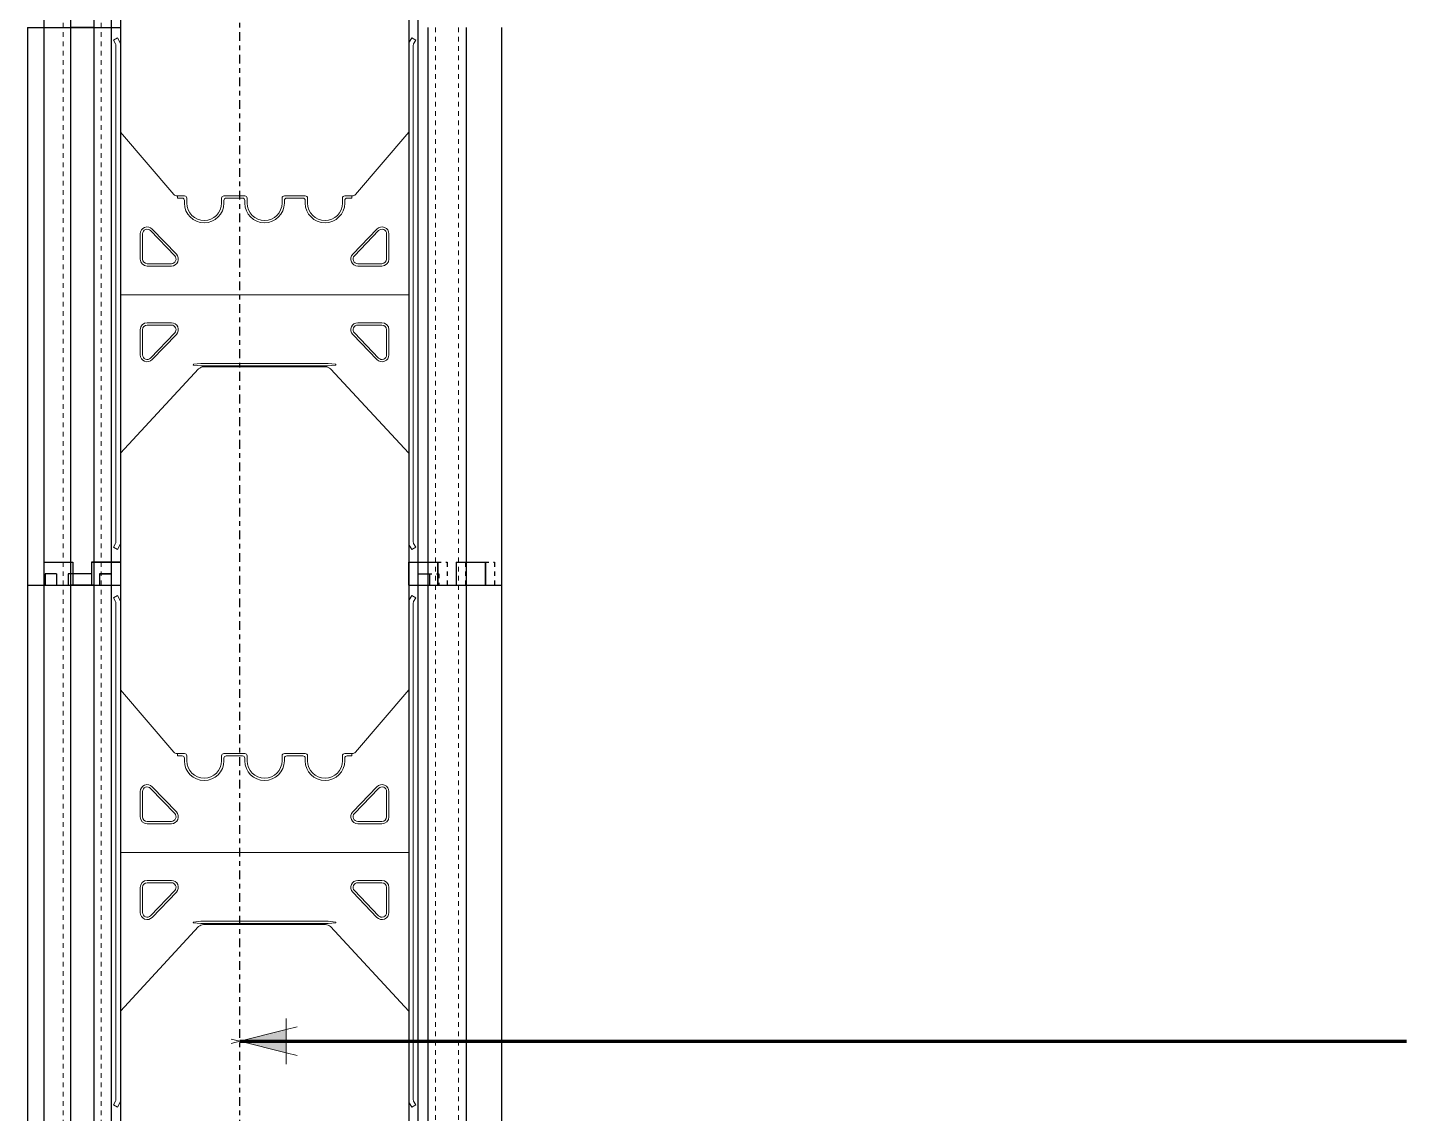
# Model space of a CAD drawing. Header units: inches. Extents: x -29 to 62, y -26 to 141.
# Drawn here: x 9.7 to 39.37, y 29.87 to 53.23 of the extents above; entities that cross this region are included whole.
import ezdxf

# ---------------------------------------------------------------- set-up
doc = ezdxf.new("R2010")
doc.units = ezdxf.units.IN
doc.header["$MEASUREMENT"] = 0
for name, pattern in [('CENTER', [2, 1.25, -0.25, 0.25, -0.25]), ('DASHED2', [0.375, 0.25, -0.125]), ('HIDDEN', [0.375, 0.25, -0.125])]:
    doc.linetypes.add(name, pattern=pattern)
for name, color, linetype, lineweight in [('A2 Hatch', 8, 'Continuous', 9), ('DETAILS', 7, 'Continuous', 13), ('DIM', 3, 'Continuous', 13), ('REBAR', 2, 'CENTER', 30)]:
    doc.layers.add(name, color=color, linetype=linetype, lineweight=lineweight)
doc.styles.add('ARCTEXT', font='arctext.shx', dxfattribs={"width": 0.85})
doc.dimstyles.new('ARCTEXT1-4', dxfattribs={"dimtxt": 4, "dimasz": 2, "dimexe": 2, "dimexo": 2, "dimgap": 2, "dimtad": 1, "dimdec": 4, "dimzin": 3, "dimdsep": 46, "dimlunit": 4, "dimtxsty": 'ARCTEXT', "dimblk": 'ARCHTICK', "dimcen": 2, "dimaunit": 1, "dimadec": 0, "dimazin": 0, "dimtfac": 1, "dimtdec": 4, "dimtmove": 2, "dimatfit": 3, "dimldrblk": 'arrow', "dimfxl": 0, "dimtolj": 1, "dimtzin": 0, "dimarcsym": 0})

# ---------------------------------------------------------------- blocks, each defined once
blk = doc.blocks.new('_ArchTick')
at = {"color": 0, "linetype": 'ByBlock', "const_width": 0.15}
blk.add_lwpolyline([(-0.5, -0.5), (0.5, 0.5)], dxfattribs=at)
blk = doc.blocks.new('arrow')
at = {"layer": 'DIM'}
blk.add_hatch(color=253, dxfattribs=at).paths.add_polyline_path([(-2, 0.5), (-2, -0.5), (0, 0)])
at = {"layer": 'DIM', "lineweight": 9}
for points in [[(-2, 0.983), (-2, 0.5), (-2.469, 0.617)], [(0.374, 0.094), (0, 0)], [(0.374, -0.094), (0, 0)], [(-2, -0.983), (-2, -0.5), (-2.469, -0.617)]]:
    blk.add_lwpolyline(points, dxfattribs=at)
at = {"layer": 'DIM', "lineweight": 15}
blk.add_lwpolyline([(0, 0), (-2, -0.5), (-2, 0.5), (0, 0)], dxfattribs=at)

msp = doc.modelspace()

# ---------------------------------------------------------------- linework, layer by layer
at = {"color": 1}
for p, q in [((10.04778, 53.73423), (10.04778, 41.23423)), ((10.62278, 53.73423), (10.62278, 41.23423)), ((11.12278, 53.73423), (11.12278, 41.23423)), ((11.69778, 53.73423), (11.69778, 41.23423)), ((17.89778, 53.73423), (17.89778, 41.23423)), ((11.49778, 53.48423), (11.49778, 41.23423)), ((18.09778, 53.48423), (18.09778, 41.23423)), ((9.69778, 53.23423), (9.69778, 41.23423)), ((9.69778, 53.23421), (11.69778, 53.23421)), ((9.69778, 53.23421), (11.24778, 53.23421)), ((11.12278, 53.23421), (10.62278, 53.23421)), ((11.49778, 53.23421), (11.69778, 53.23421)), ((18.31278, 53.23423), (18.31278, 41.23423)), ((19.13278, 53.23423), (19.13278, 41.23423)), ((19.89778, 53.23423), (19.89778, 41.23423)), ((10.04778, 41.73423), (10.67278, 41.73423)), ((10.04778, 41.73423), (10.04778, 29.23423)), ((10.04778, 41.73423), (10.67278, 41.73423)), ((10.04778, 41.73423), (10.67278, 41.73423)), ((10.04778, 41.73423), (10.67278, 41.73423)), ((10.04778, 41.73423), (10.67278, 41.73423)), ((10.04778, 41.73423), (10.67278, 41.73423)), ((10.04778, 41.73423), (10.67278, 41.73423)), ((10.04778, 41.73423), (10.67278, 41.73423)), ((10.04778, 41.73423), (10.67278, 41.73423)), ((10.04778, 41.73421), (10.67278, 41.73421)), ((10.62278, 41.73423), (10.62278, 29.23423)), ((10.67278, 41.73423), (10.67278, 41.23423)), ((10.67278, 41.73423), (10.67278, 41.23423)), ((10.67278, 41.73423), (10.67278, 41.23423)), ((10.67278, 41.73423), (10.67278, 41.23423)), ((10.67278, 41.73423), (10.67278, 41.23423)), ((10.67278, 41.73423), (10.67278, 41.23423)), ((10.67278, 41.73423), (10.67278, 41.23423)), ((10.67278, 41.73423), (10.67278, 41.23423)), ((10.67278, 41.73423), (10.67278, 41.23423)), ((10.67278, 41.73421), (10.67278, 41.23421)), ((11.07278, 41.73423), (11.07278, 41.23423)), ((11.07278, 41.73423), (11.69778, 41.73423)), ((11.07278, 41.73423), (11.07278, 41.23423)), ((11.07278, 41.73423), (11.69778, 41.73423)), ((11.07278, 41.73423), (11.07278, 41.23423)), ((11.07278, 41.73423), (11.69778, 41.73423)), ((11.07278, 41.73423), (11.07278, 41.23423)), ((11.07278, 41.73423), (11.69778, 41.73423)), ((11.07278, 41.73423), (11.07278, 41.23423)), ((11.07278, 41.73423), (11.69778, 41.73423)), ((11.07278, 41.73423), (11.07278, 41.23423)), ((11.07278, 41.73423), (11.69778, 41.73423)), ((11.07278, 41.73423), (11.07278, 41.23423)), ((11.07278, 41.73423), (11.69778, 41.73423)), ((11.07278, 41.73423), (11.07278, 41.23423)), ((11.07278, 41.73423), (11.69778, 41.73423)), ((11.07278, 41.73423), (11.07278, 41.23423)), ((11.69778, 41.73423), (11.07278, 41.73423)), ((11.07278, 41.73423), (11.07278, 41.23423)), ((11.07278, 41.73423), (11.69778, 41.73423)), ((11.07278, 41.73423), (11.07278, 41.23423)), ((11.69778, 41.73423), (11.07278, 41.73423)), ((11.07278, 41.73421), (11.07278, 41.23421)), ((11.07278, 41.73421), (11.69778, 41.73421)), ((11.07278, 41.73421), (11.07278, 41.23421)), ((11.69778, 41.73421), (11.07278, 41.73421)), ((11.12278, 41.73423), (11.12278, 29.23423)), ((11.69778, 41.73423), (11.69778, 29.23423)), ((11.69778, 41.73423), (11.69778, 41.23423)), ((11.69778, 41.73423), (11.69778, 41.23423)), ((11.69778, 41.73423), (11.69778, 41.23423)), ((11.69778, 41.73423), (11.69778, 41.23423)), ((11.69778, 41.73423), (11.69778, 41.23423)), ((11.69778, 41.73423), (11.69778, 41.23423)), ((11.69778, 41.73423), (11.69778, 41.23423)), ((11.69778, 41.73423), (11.69778, 41.23423)), ((11.69778, 41.73423), (11.69778, 41.23423)), ((11.69778, 41.73423), (11.69778, 41.23423)), ((11.69778, 41.73421), (11.69778, 41.23421)), ((11.69778, 41.73421), (11.69778, 41.23421)), ((17.89348, 41.73423), (17.89348, 41.23423)), ((17.89348, 41.73423), (18.51848, 41.73423)), ((17.89348, 41.73423), (17.89348, 41.23423)), ((17.89778, 41.73423), (17.89778, 29.23423)), ((17.89778, 41.73423), (18.52278, 41.73423)), ((17.89778, 41.73423), (17.89778, 41.23423)), ((18.09778, 41.73423), (18.09778, 41.23423)), ((18.51848, 41.73423), (18.51848, 41.23423)), ((18.52278, 41.73423), (18.52278, 41.23423)), ((18.91848, 41.73423), (18.91848, 41.23423)), ((18.91848, 41.73423), (19.54348, 41.73423)), ((18.92278, 41.73423), (18.92278, 41.23423)), ((18.92278, 41.73423), (19.54778, 41.73423)), ((19.54348, 41.73423), (19.54348, 41.23423)), ((19.54778, 41.73423), (19.54778, 41.23423)), ((10.07278, 41.48423), (10.07278, 41.23423)), ((10.32278, 41.48423), (10.07278, 41.48423)), ((10.07278, 41.48423), (10.07278, 41.23423)), ((10.32278, 41.48423), (10.07278, 41.48423)), ((10.07278, 41.48421), (10.07278, 41.23421)), ((10.32278, 41.48421), (10.07278, 41.48421)), ((10.32278, 41.48423), (10.32278, 41.23423)), ((10.32278, 41.48423), (10.32278, 41.23423)), ((10.32278, 41.48421), (10.32278, 41.23421)), ((11.07278, 41.48423), (10.57278, 41.48423)), ((10.57278, 41.48423), (10.57278, 41.23423)), ((11.07278, 41.48423), (10.57278, 41.48423)), ((10.57278, 41.48423), (10.57278, 41.23423)), ((11.07278, 41.48421), (10.57278, 41.48421)), ((10.57278, 41.48421), (10.57278, 41.23421)), ((11.24778, 41.48423), (11.24778, 41.23423)), ((11.24778, 41.48423), (11.49778, 41.48423)), ((11.24778, 41.48423), (11.24778, 41.23423)), ((11.24778, 41.48423), (11.49778, 41.48423)), ((11.24778, 41.48423), (11.24778, 41.23423)), ((11.24778, 41.48423), (11.49778, 41.48423)), ((11.24778, 41.48423), (11.24778, 41.23423)), ((11.24778, 41.48423), (11.49778, 41.48423)), ((11.24778, 41.48423), (11.24778, 41.23423)), ((11.24778, 41.48423), (11.49778, 41.48423)), ((11.24778, 41.48423), (11.24778, 41.23423)), ((11.24778, 41.48423), (11.49778, 41.48423)), ((11.24778, 41.48423), (11.24778, 41.23423)), ((11.24778, 41.48423), (11.49778, 41.48423)), ((11.24778, 41.48423), (11.24778, 41.23423)), ((11.24778, 41.48423), (11.49778, 41.48423)), ((11.24778, 41.48423), (11.24778, 41.23423)), ((11.49778, 41.48423), (11.24778, 41.48423)), ((11.24778, 41.48423), (11.24778, 41.23423)), ((11.24778, 41.48423), (11.49778, 41.48423)), ((11.24778, 41.48423), (11.24778, 41.23423)), ((11.49778, 41.48423), (11.24778, 41.48423)), ((11.24778, 41.48421), (11.24778, 41.23421)), ((11.24778, 41.48421), (11.49778, 41.48421)), ((11.24778, 41.48421), (11.24778, 41.23421)), ((11.49778, 41.48421), (11.24778, 41.48421)), ((11.49778, 41.48423), (11.49778, 29.23423)), ((11.49778, 41.48423), (11.49778, 41.23423)), ((11.49778, 41.48423), (11.49778, 41.23423)), ((11.49778, 41.48421), (11.49778, 41.23421)), ((18.09348, 41.48423), (18.34348, 41.48423)), ((18.09778, 41.48423), (18.09778, 29.23423)), ((18.09778, 41.48423), (18.34778, 41.48423)), ((18.34348, 41.48423), (18.34348, 41.23423)), ((18.34778, 41.48423), (18.34778, 41.23423)), ((9.69778, 41.23423), (9.69778, 29.23423)), ((9.69778, 41.23423), (11.24778, 41.23423)), ((9.69778, 41.23423), (11.69778, 41.23423)), ((9.69778, 41.23423), (11.69778, 41.23423)), ((9.69778, 41.23423), (11.69778, 41.23423)), ((9.69778, 41.23423), (11.24778, 41.23423)), ((9.69778, 41.23423), (11.24778, 41.23423)), ((9.69778, 41.23423), (11.69778, 41.23423)), ((9.69778, 41.23423), (11.69778, 41.23423)), ((9.69778, 41.23423), (11.69778, 41.23423)), ((9.69778, 41.23423), (11.24778, 41.23423)), ((9.69778, 41.23423), (11.24778, 41.23423)), ((9.69778, 41.23423), (11.69778, 41.23423)), ((9.69778, 41.23423), (11.69778, 41.23423)), ((9.69778, 41.23423), (11.24778, 41.23423)), ((9.69778, 41.23423), (11.24778, 41.23423)), ((9.69778, 41.23423), (11.69778, 41.23423)), ((9.69778, 41.23423), (11.24778, 41.23423)), ((9.69778, 41.23423), (11.24778, 41.23423)), ((9.69778, 41.23423), (11.69778, 41.23423)), ((9.69778, 41.23423), (11.69778, 41.23423)), ((9.69778, 41.23421), (11.69778, 41.23421)), ((9.69778, 41.23421), (11.24778, 41.23421)), ((9.69778, 41.23421), (11.24778, 41.23421)), ((9.69778, 41.23421), (11.69778, 41.23421)), ((11.12278, 41.23423), (10.62278, 41.23423)), ((11.12278, 41.23423), (10.62278, 41.23423)), ((11.12278, 41.23423), (10.62278, 41.23423)), ((11.12278, 41.23423), (10.62278, 41.23423)), ((11.12278, 41.23423), (10.62278, 41.23423)), ((11.12278, 41.23423), (10.62278, 41.23423)), ((11.12278, 41.23423), (10.62278, 41.23423)), ((11.12278, 41.23423), (10.62278, 41.23423)), ((11.12278, 41.23423), (10.62278, 41.23423)), ((11.12278, 41.23421), (10.62278, 41.23421)), ((11.12278, 41.23421), (10.62278, 41.23421)), ((11.49778, 41.23423), (11.69778, 41.23423)), ((11.49778, 41.23423), (11.69778, 41.23423)), ((11.49778, 41.23423), (11.69778, 41.23423)), ((11.49778, 41.23423), (11.69778, 41.23423)), ((11.49778, 41.23423), (11.69778, 41.23423)), ((11.49778, 41.23423), (11.69778, 41.23423)), ((11.49778, 41.23423), (11.69778, 41.23423)), ((11.49778, 41.23423), (11.69778, 41.23423)), ((11.49778, 41.23423), (11.69778, 41.23423)), ((11.49778, 41.23421), (11.69778, 41.23421)), ((11.49778, 41.23421), (11.69778, 41.23421)), ((17.89348, 41.23423), (18.09348, 41.23423)), ((17.89778, 41.23423), (18.09778, 41.23423)), ((17.89778, 41.23423), (19.89778, 41.23423)), ((17.89778, 41.23423), (19.69348, 41.23423)), ((17.89778, 41.23423), (19.69348, 41.23423)), ((17.89778, 41.23423), (19.89778, 41.23423)), ((18.10848, 41.23423), (19.69348, 41.23423)), ((18.31278, 41.23423), (19.89778, 41.23423)), ((18.31278, 41.23423), (18.31278, 29.23423)), ((19.13278, 41.23423), (19.13278, 29.23423)), ((19.69778, 41.23423), (19.89778, 41.23423)), ((19.69778, 41.23423), (19.89778, 41.23423)), ((19.69778, 41.23421), (19.89778, 41.23421)), ((19.89778, 41.23423), (19.89778, 29.23423))]:
    msp.add_line(p, q, dxfattribs=at)
at = {"ltscale": 0.15}
for p, q in [((10.67278, 53.23421), (11.07278, 53.23421)), ((10.67278, 41.23423), (11.07278, 41.23423)), ((10.67278, 41.23423), (11.07278, 41.23423)), ((10.67278, 41.23423), (11.07278, 41.23423)), ((10.67278, 41.23423), (11.07278, 41.23423)), ((10.67278, 41.23423), (11.07278, 41.23423)), ((10.67278, 41.23423), (11.07278, 41.23423)), ((10.67278, 41.23423), (11.07278, 41.23423)), ((10.67278, 41.23423), (11.07278, 41.23423)), ((10.67278, 41.23423), (11.07278, 41.23423)), ((10.67278, 41.23421), (11.07278, 41.23421)), ((10.67278, 41.23421), (11.07278, 41.23421))]:
    msp.add_line(p, q, dxfattribs=at)
at = {"color": 1, "linetype": 'HIDDEN', "ltscale": 0.02}
for p, q in [((10.04778, 41.73423), (10.67278, 41.73423)), ((10.04778, 41.73423), (10.04778, 41.23423)), ((10.04778, 41.73423), (10.67278, 41.73423)), ((10.04778, 41.73423), (10.04778, 41.23423)), ((10.04778, 41.73423), (10.67278, 41.73423)), ((10.04778, 41.73423), (10.67278, 41.73423)), ((10.04778, 41.73423), (10.04778, 41.23423)), ((10.04778, 41.73423), (10.67278, 41.73423)), ((10.04778, 41.73423), (10.04778, 41.23423)), ((10.04778, 41.73423), (10.67278, 41.73423)), ((10.04778, 41.73423), (10.67278, 41.73423)), ((10.04778, 41.73423), (10.04778, 41.23423)), ((10.04778, 41.73423), (10.67278, 41.73423)), ((10.04778, 41.73423), (10.67278, 41.73423)), ((10.04778, 41.73423), (10.04778, 41.23423)), ((10.04778, 41.73423), (10.67278, 41.73423)), ((10.04778, 41.73423), (10.04778, 41.23423)), ((10.04778, 41.73423), (10.67278, 41.73423)), ((10.04778, 41.73423), (10.04778, 41.23423)), ((10.04778, 41.73421), (10.67278, 41.73421)), ((10.04778, 41.73421), (10.04778, 41.23421)), ((10.67278, 41.73423), (10.67278, 41.23423)), ((10.67278, 41.73423), (10.67278, 41.23423)), ((10.67278, 41.73423), (10.67278, 41.23423)), ((10.67278, 41.73423), (10.67278, 41.23423)), ((10.67278, 41.73423), (10.67278, 41.23423)), ((10.67278, 41.73423), (10.67278, 41.23423)), ((10.67278, 41.73423), (10.67278, 41.23423)), ((10.67278, 41.73423), (10.67278, 41.23423)), ((10.67278, 41.73423), (10.67278, 41.23423)), ((10.67278, 41.73423), (10.67278, 41.23423)), ((10.67278, 41.73423), (10.67278, 41.23423)), ((10.67278, 41.73421), (10.67278, 41.23421)), ((11.07278, 41.73423), (11.07278, 41.23423)), ((11.07278, 41.73423), (11.69778, 41.73423)), ((11.07278, 41.73423), (11.07278, 41.23423)), ((11.07278, 41.73423), (11.69778, 41.73423)), ((11.07278, 41.73423), (11.07278, 41.23423)), ((11.07278, 41.73423), (11.69778, 41.73423)), ((11.07278, 41.73423), (11.07278, 41.23423)), ((11.07278, 41.73423), (11.69778, 41.73423)), ((11.07278, 41.73423), (11.07278, 41.23423)), ((11.07278, 41.73423), (11.69778, 41.73423)), ((11.07278, 41.73423), (11.07278, 41.23423)), ((11.07278, 41.73423), (11.69778, 41.73423)), ((11.07278, 41.73423), (11.07278, 41.23423)), ((11.07278, 41.73423), (11.69778, 41.73423)), ((11.07278, 41.73423), (11.07278, 41.23423)), ((11.07278, 41.73423), (11.69778, 41.73423)), ((11.07278, 41.73423), (11.07278, 41.23423)), ((11.07278, 41.73423), (11.69778, 41.73423)), ((11.07278, 41.73423), (11.07278, 41.23423)), ((11.07278, 41.73423), (11.69778, 41.73423)), ((11.07278, 41.73423), (11.07278, 41.23423)), ((11.07278, 41.73423), (11.69778, 41.73423)), ((11.07278, 41.73421), (11.07278, 41.23421)), ((11.07278, 41.73421), (11.69778, 41.73421)), ((17.89348, 41.73423), (18.51848, 41.73423)), ((17.89348, 41.73423), (18.51848, 41.73423)), ((17.89778, 41.73423), (18.52278, 41.73423)), ((18.09778, 41.73423), (18.72278, 41.73423)), ((18.51848, 41.73423), (18.51848, 41.23423)), ((18.51848, 41.73423), (18.51848, 41.23423)), ((18.52278, 41.73423), (18.52278, 41.23423)), ((18.72278, 41.73423), (18.72278, 41.23423)), ((18.91848, 41.73423), (18.91848, 41.23423)), ((18.91848, 41.73423), (19.54348, 41.73423)), ((18.91848, 41.73423), (18.91848, 41.23423)), ((18.91848, 41.73423), (19.54348, 41.73423)), ((18.92278, 41.73423), (18.92278, 41.23423)), ((18.92278, 41.73423), (19.54778, 41.73423)), ((19.12278, 41.73423), (19.12278, 41.23423)), ((19.12278, 41.73423), (19.74778, 41.73423)), ((19.54348, 41.73423), (19.54348, 41.23423)), ((19.54348, 41.73423), (19.54348, 41.23423)), ((19.54778, 41.73423), (19.54778, 41.23423)), ((19.74778, 41.73423), (19.74778, 41.23423)), ((18.09348, 41.48423), (18.09348, 41.23423)), ((18.09348, 41.48423), (18.34348, 41.48423)), ((18.09348, 41.48423), (18.09348, 41.23423)), ((18.09348, 41.48423), (18.34348, 41.48423)), ((18.09778, 41.48423), (18.09778, 41.23423)), ((18.09778, 41.48423), (18.34778, 41.48423)), ((18.29778, 41.48423), (18.54778, 41.48423)), ((18.34348, 41.48423), (18.34348, 41.23423)), ((18.34348, 41.48423), (18.34348, 41.23423)), ((18.34778, 41.48423), (18.34778, 41.23423)), ((18.54778, 41.48423), (18.54778, 41.23423))]:
    msp.add_line(p, q, dxfattribs=at)
at = {"layer": 'A2 Hatch', "linetype": 'DASHED2', "ltscale": 0.15}
for p, q in [((10.46278, 53.73423), (10.46278, 41.23423)), ((11.28278, 53.73423), (11.28278, 41.23423)), ((18.47278, 53.23423), (18.47278, 41.23423)), ((18.97278, 53.23423), (18.97278, 41.23423)), ((10.46278, 41.73423), (10.46278, 29.23423)), ((11.28278, 41.73423), (11.28278, 29.23423)), ((18.47278, 41.23423), (18.47278, 29.23423)), ((18.97278, 41.23423), (18.97278, 29.23423))]:
    msp.add_line(p, q, dxfattribs=at)
at = {"layer": 'DETAILS', "color": 6, "lineweight": 20}
for p, q in [((11.54539, 52.96111), (11.63199, 53.01111)), ((11.59108, 52.88197), (11.54539, 52.96111)), ((11.59778, 52.85923), (11.59778, 42.16148)), ((11.59778, 52.82037), (11.59778, 52.85697)), ((11.63199, 53.01111), (11.69108, 52.90877)), ((11.69778, 52.88377), (11.69778, 50.90446)), ((17.89778, 50.90446), (17.89778, 52.88377)), ((17.90448, 52.90877), (17.96356, 53.01111)), ((17.96356, 53.01111), (18.05017, 52.96111)), ((17.99778, 52.85923), (17.99778, 42.16148)), ((17.99778, 52.85697), (17.99778, 52.82037)), ((18.05017, 52.96111), (18.00448, 52.88197)), ((11.69778, 50.98474), (12.84326, 49.64497)), ((11.69778, 50.90446), (11.69778, 44.1428)), ((16.7523, 49.64497), (17.89778, 50.98475)), ((17.89778, 44.1428), (17.89778, 50.90446)), ((12.9154, 49.61423), (12.92278, 49.61423)), ((13.07278, 49.61423), (12.9154, 49.61423)), ((12.92278, 49.61423), (12.92278, 49.56423)), ((12.92278, 49.56423), (13.02278, 49.56423)), ((13.12278, 49.45923), (13.12278, 49.56423)), ((13.87278, 49.56423), (13.87278, 49.45923)), ((14.37278, 49.61423), (13.92278, 49.61423)), ((13.97278, 49.56423), (14.32278, 49.56423)), ((14.42278, 49.45923), (14.42278, 49.56423)), ((15.17278, 49.56423), (15.17278, 49.45923)), ((15.67278, 49.61423), (15.22278, 49.61423)), ((15.27278, 49.56423), (15.62278, 49.56423)), ((15.72278, 49.45923), (15.72278, 49.56423)), ((16.47278, 49.56423), (16.47278, 49.45923)), ((16.68016, 49.61423), (16.52278, 49.61423)), ((16.57278, 49.56423), (16.67278, 49.56423)), ((16.67278, 49.56423), (16.67278, 49.61423)), ((16.67278, 49.61423), (16.68016, 49.61423)), ((13.07278, 49.51423), (13.07278, 49.45923)), ((13.92278, 49.45923), (13.92278, 49.51423)), ((14.37278, 49.51423), (14.37278, 49.45923)), ((15.22278, 49.45923), (15.22278, 49.51423)), ((15.67278, 49.51423), (15.67278, 49.45923)), ((16.52278, 49.45923), (16.52278, 49.51423)), ((12.12278, 48.79525), (12.12278, 48.25423)), ((12.17278, 48.79525), (12.17278, 48.25423)), ((12.8643, 48.32348), (12.34492, 48.8645)), ((12.90037, 48.35811), (12.38099, 48.89913)), ((17.21457, 48.89913), (16.69519, 48.35811)), ((17.25064, 48.8645), (16.73126, 48.32348)), ((17.42278, 48.25423), (17.42278, 48.79525)), ((17.47278, 48.25423), (17.47278, 48.79525)), ((12.27278, 48.15423), (12.79216, 48.15423)), ((12.27278, 48.10423), (12.79216, 48.10423)), ((16.8034, 48.15423), (17.32278, 48.15423)), ((16.8034, 48.10423), (17.32278, 48.10423)), ((11.69778, 47.48423), (17.89778, 47.48423)), ((12.79216, 46.88423), (12.27278, 46.88423)), ((17.32278, 46.88423), (16.8034, 46.88423)), ((12.12278, 46.73423), (12.12278, 46.1932)), ((12.17278, 46.73423), (12.17278, 46.1932)), ((12.79216, 46.83423), (12.27278, 46.83423)), ((12.34492, 46.12395), (12.8643, 46.66497)), ((12.38099, 46.08932), (12.90037, 46.63035)), ((16.69519, 46.63035), (17.21457, 46.08932)), ((16.73126, 46.66497), (17.25064, 46.12395)), ((17.32278, 46.83423), (16.8034, 46.83423)), ((17.42278, 46.1932), (17.42278, 46.73423)), ((17.47278, 46.1932), (17.47278, 46.73423)), ((13.42751, 46.00423), (13.2714, 45.98914)), ((14.79778, 46.00423), (13.42751, 46.00423)), ((16.16805, 46.00423), (14.79778, 46.00423)), ((16.32416, 45.98914), (16.16805, 46.00423)), ((11.69778, 44.07381), (13.37885, 45.89029)), ((13.2714, 45.96931), (13.42751, 45.95423)), ((13.42751, 45.95423), (14.79778, 45.95423)), ((13.48491, 45.93423), (14.79778, 45.93423)), ((14.79778, 45.95423), (16.16805, 45.95423)), ((14.79778, 45.93423), (16.11065, 45.93423)), ((16.16805, 45.95423), (16.32416, 45.96931)), ((16.21671, 45.89029), (17.89778, 44.07381)), ((11.69778, 42.13469), (11.69778, 44.1428)), ((17.89778, 44.1428), (17.89778, 42.13469)), ((11.59108, 42.13648), (11.54539, 42.05734)), ((11.59778, 42.19808), (11.59778, 42.16148)), ((17.99778, 42.16148), (17.99778, 42.19808)), ((18.05017, 42.05734), (18.00448, 42.13648)), ((11.54539, 42.05734), (11.63199, 42.00734)), ((11.63199, 42.00734), (11.69108, 42.10969)), ((17.90448, 42.10969), (17.96356, 42.00734)), ((17.96356, 42.00734), (18.05017, 42.05734)), ((11.54539, 40.96111), (11.63199, 41.01111)), ((11.59108, 40.88197), (11.54539, 40.96111)), ((11.63199, 41.01111), (11.69108, 40.90877)), ((17.90448, 40.90877), (17.96356, 41.01111)), ((17.96356, 41.01111), (18.05017, 40.96111)), ((18.05017, 40.96111), (18.00448, 40.88197)), ((11.59778, 40.85923), (11.59778, 30.16148)), ((11.59778, 40.82037), (11.59778, 40.85697)), ((11.69778, 40.88377), (11.69778, 38.90446)), ((17.89778, 38.90446), (17.89778, 40.88377)), ((17.99778, 40.85923), (17.99778, 30.16148)), ((17.99778, 40.85697), (17.99778, 40.82037)), ((11.69778, 38.98474), (12.84326, 37.64497)), ((11.69778, 38.90446), (11.69778, 32.1428)), ((16.7523, 37.64497), (17.89778, 38.98475)), ((17.89778, 32.1428), (17.89778, 38.90446)), ((12.9154, 37.61423), (12.92278, 37.61423)), ((13.07278, 37.61423), (12.9154, 37.61423)), ((12.92278, 37.61423), (12.92278, 37.56423)), ((12.92278, 37.56423), (13.02278, 37.56423)), ((13.07278, 37.51423), (13.07278, 37.45923)), ((13.12278, 37.45923), (13.12278, 37.56423)), ((13.87278, 37.56423), (13.87278, 37.45923)), ((14.37278, 37.61423), (13.92278, 37.61423)), ((13.92278, 37.45923), (13.92278, 37.51423)), ((13.97278, 37.56423), (14.32278, 37.56423)), ((14.37278, 37.51423), (14.37278, 37.45923)), ((14.42278, 37.45923), (14.42278, 37.56423)), ((15.17278, 37.56423), (15.17278, 37.45923)), ((15.67278, 37.61423), (15.22278, 37.61423)), ((15.22278, 37.45923), (15.22278, 37.51423)), ((15.27278, 37.56423), (15.62278, 37.56423)), ((15.67278, 37.51423), (15.67278, 37.45923)), ((15.72278, 37.45923), (15.72278, 37.56423)), ((16.47278, 37.56423), (16.47278, 37.45923)), ((16.68016, 37.61423), (16.52278, 37.61423)), ((16.52278, 37.45923), (16.52278, 37.51423)), ((16.57278, 37.56423), (16.67278, 37.56423)), ((16.67278, 37.56423), (16.67278, 37.61423)), ((16.67278, 37.61423), (16.68016, 37.61423)), ((12.12278, 36.79525), (12.12278, 36.25423)), ((12.17278, 36.79525), (12.17278, 36.25423)), ((12.8643, 36.32348), (12.34492, 36.8645)), ((12.90037, 36.35811), (12.38099, 36.89913)), ((17.21457, 36.89913), (16.69519, 36.35811)), ((17.25064, 36.8645), (16.73126, 36.32348)), ((17.42278, 36.25423), (17.42278, 36.79525)), ((17.47278, 36.25423), (17.47278, 36.79525)), ((12.27278, 36.15423), (12.79216, 36.15423)), ((12.27278, 36.10423), (12.79216, 36.10423)), ((16.8034, 36.15423), (17.32278, 36.15423)), ((16.8034, 36.10423), (17.32278, 36.10423)), ((11.69778, 35.48423), (17.89778, 35.48423)), ((12.12278, 34.73423), (12.12278, 34.1932)), ((12.17278, 34.73423), (12.17278, 34.1932)), ((12.79216, 34.88423), (12.27278, 34.88423)), ((12.79216, 34.83423), (12.27278, 34.83423)), ((17.32278, 34.88423), (16.8034, 34.88423)), ((17.32278, 34.83423), (16.8034, 34.83423)), ((17.42278, 34.1932), (17.42278, 34.73423)), ((17.47278, 34.1932), (17.47278, 34.73423)), ((12.34492, 34.12395), (12.8643, 34.66497)), ((12.38099, 34.08932), (12.90037, 34.63035)), ((16.69519, 34.63035), (17.21457, 34.08932)), ((16.73126, 34.66497), (17.25064, 34.12395)), ((11.69778, 32.07381), (13.37885, 33.89029)), ((13.42751, 34.00423), (13.2714, 33.98914)), ((13.2714, 33.96931), (13.42751, 33.95423)), ((14.79778, 34.00423), (13.42751, 34.00423)), ((13.42751, 33.95423), (14.79778, 33.95423)), ((13.48491, 33.93423), (14.79778, 33.93423)), ((16.16805, 34.00423), (14.79778, 34.00423)), ((14.79778, 33.95423), (16.16805, 33.95423)), ((14.79778, 33.93423), (16.11065, 33.93423)), ((16.32416, 33.98914), (16.16805, 34.00423)), ((16.16805, 33.95423), (16.32416, 33.96931)), ((16.21671, 33.89029), (17.89778, 32.07381)), ((11.69778, 30.13469), (11.69778, 32.1428)), ((17.89778, 32.1428), (17.89778, 30.13469)), ((11.59108, 30.13648), (11.54539, 30.05734)), ((11.54539, 30.05734), (11.63199, 30.00734)), ((11.59778, 30.19808), (11.59778, 30.16148)), ((11.63199, 30.00734), (11.69108, 30.10969)), ((17.90448, 30.10969), (17.96356, 30.00734)), ((17.96356, 30.00734), (18.05017, 30.05734)), ((17.99778, 30.16148), (17.99778, 30.19808)), ((18.05017, 30.05734), (18.00448, 30.13648))]:
    msp.add_line(p, q, dxfattribs=at)
for centre, radius, start, end in [((11.54778, 52.85697), 0.05, 0, 30), ((11.64778, 52.88377), 0.05, 0, 30), ((17.94778, 52.88377), 0.05, 150, 180), ((18.04778, 52.85697), 0.05, 150, 180), ((12.9154, 49.71423), 0.1, 223.830861, 270), ((13.02278, 49.51423), 0.05, 360, 90), ((13.07278, 49.56423), 0.05, 0, 90), ((13.92278, 49.56423), 0.05, 90, 180), ((13.97278, 49.51423), 0.05, 90, 180), ((14.32278, 49.51423), 0.05, 360, 90), ((14.37278, 49.56423), 0.05, 0, 90), ((15.22278, 49.56423), 0.05, 90, 180), ((15.27278, 49.51423), 0.05, 90, 180), ((15.62278, 49.51423), 0.05, 0, 90), ((15.67278, 49.56423), 0.05, 0, 90), ((16.52278, 49.56423), 0.05, 90, 180), ((16.57278, 49.51423), 0.05, 90, 180), ((16.68016, 49.71423), 0.1, 270, 316.169139), ((13.49778, 49.45923), 0.425, 180, 360), ((13.49778, 49.45923), 0.375, 180, 0), ((14.79778, 49.45923), 0.425, 180, 270), ((14.79778, 49.45923), 0.375, 180, 270), ((14.79778, 49.45923), 0.425, 270, 0), ((14.79778, 49.45923), 0.375, 270, 0), ((16.09778, 49.45923), 0.425, 180, 0), ((16.09778, 49.45923), 0.375, 180, 0), ((12.27278, 48.79525), 0.15, 43.830861, 180), ((12.27278, 48.79525), 0.1, 43.830861, 180), ((17.32278, 48.79525), 0.15, 0, 136.169139), ((17.32278, 48.79525), 0.1, 0, 136.169139), ((12.27278, 48.25423), 0.15, 180, 270), ((12.27278, 48.25423), 0.1, 180, 270), ((12.79216, 48.25423), 0.15, 270, 43.830861), ((12.79216, 48.25423), 0.1, 270, 43.830861), ((16.8034, 48.25423), 0.15, 136.169139, 270), ((16.8034, 48.25423), 0.1, 136.169139, 270), ((17.32278, 48.25423), 0.15, 270, 0), ((17.32278, 48.25423), 0.1, 270, 360), ((12.27278, 46.73423), 0.15, 90, 180), ((12.79216, 46.73423), 0.15, 316.169139, 90), ((16.8034, 46.73423), 0.15, 90, 223.830861), ((17.32278, 46.73423), 0.15, 360, 90), ((12.27278, 46.73423), 0.1, 90, 180), ((12.79216, 46.73423), 0.1, 316.169139, 90), ((16.8034, 46.73423), 0.1, 90, 223.830861), ((17.32278, 46.73423), 0.1, 0, 90), ((12.27278, 46.1932), 0.15, 180, 316.169139), ((12.27278, 46.1932), 0.1, 180, 316.169139), ((13.27269, 45.97923), 0.01, 97.409891, 262.590109), ((16.32287, 45.97923), 0.01, 277.409891, 82.590109), ((17.32278, 46.1932), 0.15, 223.830861, 360), ((17.32278, 46.1932), 0.1, 223.830861, 0), ((13.48491, 45.78423), 0.15, 90, 135), ((16.11065, 45.78423), 0.15, 45, 90), ((11.54778, 42.16148), 0.05, 330, 360), ((11.64778, 42.13469), 0.05, 330, 360), ((17.94778, 42.13469), 0.05, 180, 210), ((18.04778, 42.16148), 0.05, 180, 210), ((11.54778, 40.85697), 0.05, 0, 30), ((11.64778, 40.88377), 0.05, 0, 30), ((17.94778, 40.88377), 0.05, 150, 180), ((18.04778, 40.85697), 0.05, 150, 180), ((12.9154, 37.71423), 0.1, 223.830861, 270), ((13.02278, 37.51423), 0.05, 360, 90), ((13.07278, 37.56423), 0.05, 0, 90), ((13.49778, 37.45923), 0.425, 180, 360), ((13.49778, 37.45923), 0.375, 180, 0), ((13.92278, 37.56423), 0.05, 90, 180), ((13.97278, 37.51423), 0.05, 90, 180), ((14.32278, 37.51423), 0.05, 360, 90), ((14.37278, 37.56423), 0.05, 0, 90), ((14.79778, 37.45923), 0.425, 180, 270), ((14.79778, 37.45923), 0.375, 180, 270), ((14.79778, 37.45923), 0.425, 270, 0), ((14.79778, 37.45923), 0.375, 270, 0), ((15.22278, 37.56423), 0.05, 90, 180), ((15.27278, 37.51423), 0.05, 90, 180), ((15.62278, 37.51423), 0.05, 0, 90), ((15.67278, 37.56423), 0.05, 0, 90), ((16.09778, 37.45923), 0.425, 180, 0), ((16.09778, 37.45923), 0.375, 180, 0), ((16.52278, 37.56423), 0.05, 90, 180), ((16.57278, 37.51423), 0.05, 90, 180), ((16.68016, 37.71423), 0.1, 270, 316.169139), ((12.27278, 36.79525), 0.15, 43.830861, 180), ((12.27278, 36.79525), 0.1, 43.830861, 180), ((17.32278, 36.79525), 0.15, 0, 136.169139), ((17.32278, 36.79525), 0.1, 0, 136.169139), ((12.27278, 36.25423), 0.15, 180, 270), ((12.27278, 36.25423), 0.1, 180, 270), ((12.79216, 36.25423), 0.15, 270, 43.830861), ((12.79216, 36.25423), 0.1, 270, 43.830861), ((16.8034, 36.25423), 0.15, 136.169139, 270), ((16.8034, 36.25423), 0.1, 136.169139, 270), ((17.32278, 36.25423), 0.15, 270, 0), ((17.32278, 36.25423), 0.1, 270, 360), ((12.27278, 34.73423), 0.15, 90, 180), ((12.27278, 34.73423), 0.1, 90, 180), ((12.79216, 34.73423), 0.15, 316.169139, 90), ((12.79216, 34.73423), 0.1, 316.169139, 90), ((16.8034, 34.73423), 0.15, 90, 223.830861), ((16.8034, 34.73423), 0.1, 90, 223.830861), ((17.32278, 34.73423), 0.15, 360, 90), ((17.32278, 34.73423), 0.1, 0, 90), ((12.27278, 34.1932), 0.15, 180, 316.169139), ((12.27278, 34.1932), 0.1, 180, 316.169139), ((17.32278, 34.1932), 0.15, 223.830861, 360), ((17.32278, 34.1932), 0.1, 223.830861, 0), ((13.27269, 33.97923), 0.01, 97.409891, 262.590109), ((13.48491, 33.78423), 0.15, 90, 135), ((16.11065, 33.78423), 0.15, 45, 90), ((16.32287, 33.97923), 0.01, 277.409891, 82.590109), ((11.54778, 30.16148), 0.05, 330, 360), ((11.64778, 30.13469), 0.05, 330, 360), ((17.94778, 30.13469), 0.05, 180, 210), ((18.04778, 30.16148), 0.05, 180, 210)]:
    msp.add_arc(centre, radius, start, end, dxfattribs=at)
at = {"layer": 'REBAR', "ltscale": 0.15}
msp.add_line((14.26502, 11.51128), (14.26502, 108.94506), dxfattribs=at)

# ---------------------------------------------------------------- leaders
at = {"layer": 'DIM'}
msp.add_leader([(14.26502, 31.42374), (24.21117, 31.42429), (39.3665, 31.42429)], dimstyle='ARCTEXT1-4', override={"dimasz": 0.5, "dimtad": 0, "dimlwd": 65535}, dxfattribs=at)

doc.saveas('drawing.dxf')
